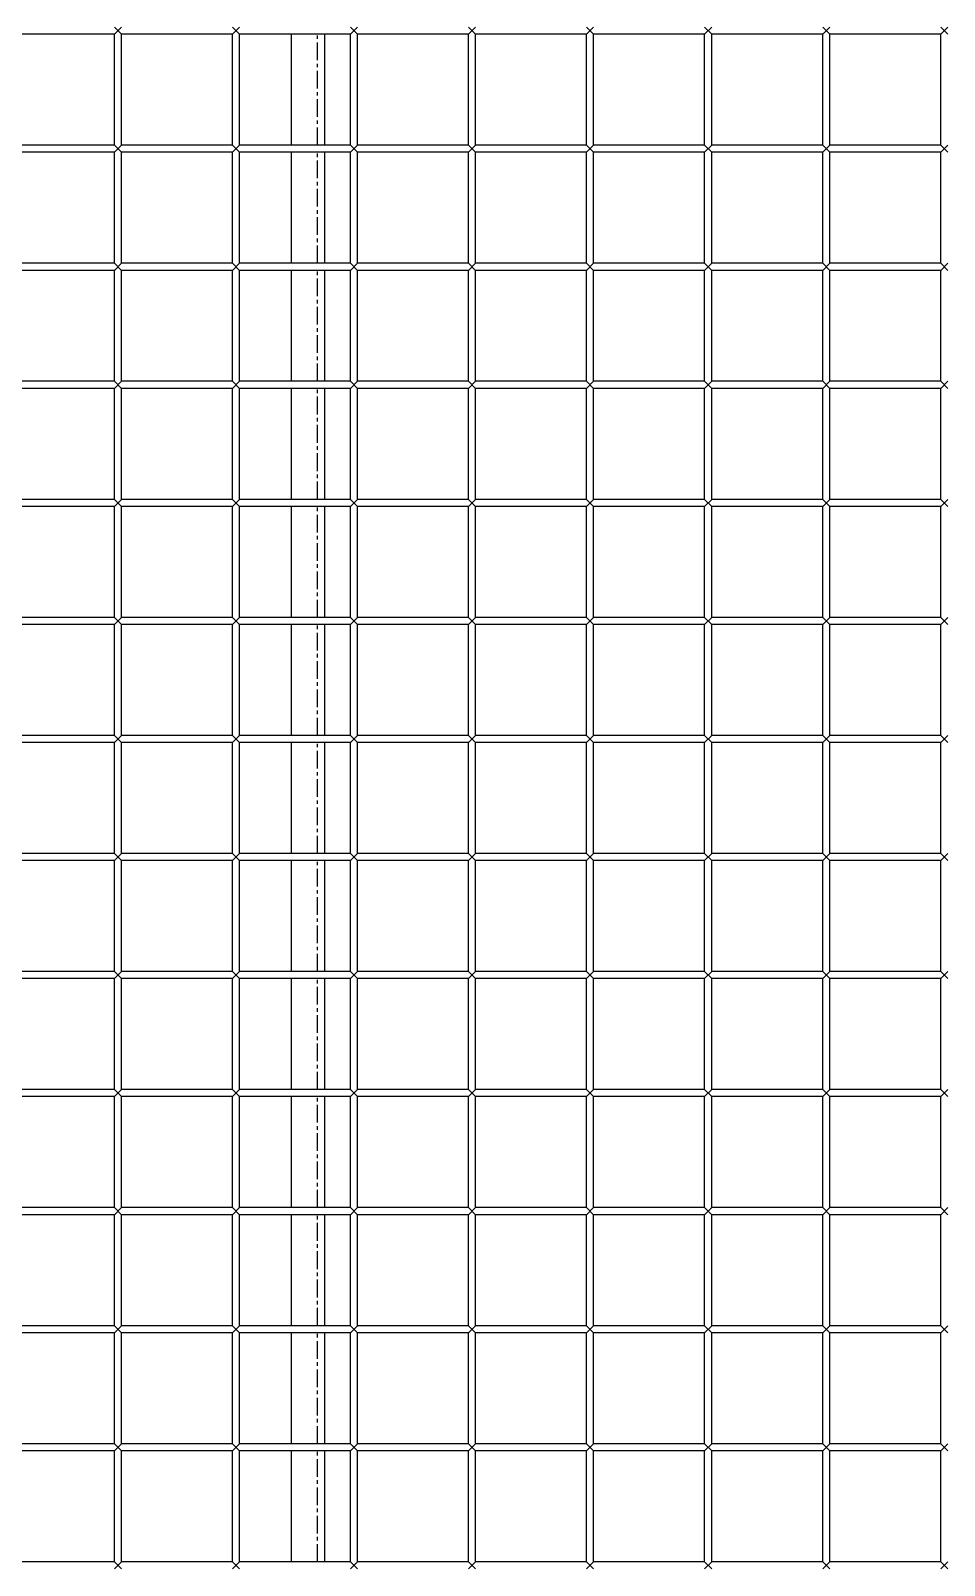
# Model space of a CAD drawing. Header units: millimetres. Extents: x -198529 to 244266, y -64 to 158464.
# Drawn here: x -145240 to -144853, y 95157 to 95807 of the extents above; entities that cross this region are included whole.
import ezdxf

# ---------------------------------------------------------------- set-up
doc = ezdxf.new("R2010")
doc.units = ezdxf.units.MM
doc.linetypes.add('CENTER', pattern=[12, 7.5, -1.5, 1.5, -1.5])
doc.layers.add('0-DCC', color=30, linetype='Continuous')

# ---------------------------------------------------------------- blocks, each defined once
blk = doc.blocks.new('DCC2850x2600(左)')
at = {"color": 0, "linetype": 'Continuous'}
for p, q in [((49013.5, -73206.48), (48966.5, -73206.48)), ((49013.5, -73206.48), (49016.5, -73203.48)), ((49013.5, -73203.48), (49016.5, -73206.48)), ((49013.5, -73253.48), (49013.5, -73206.48)), ((49016.5, -73253.48), (49016.5, -73206.48)), ((49063.5, -73206.48), (49016.5, -73206.48)), ((49063.5, -73206.48), (49066.5, -73203.48)), ((49063.5, -73203.48), (49066.5, -73206.48)), ((49063.5, -73253.48), (49063.5, -73206.48)), ((49066.5, -73253.48), (49066.5, -73206.48)), ((49113.5, -73206.48), (49066.5, -73206.48)), ((49088.5, -73253.48), (49088.5, -73206.48)), ((49102.5, -73206.48), (49102.5, -73253.48)), ((49113.5, -73206.48), (49116.5, -73203.48)), ((49113.5, -73203.48), (49116.5, -73206.48)), ((49113.5, -73253.48), (49113.5, -73206.48)), ((49116.5, -73253.48), (49116.5, -73206.48)), ((49163.5, -73206.48), (49116.5, -73206.48)), ((49163.5, -73206.48), (49166.5, -73203.48)), ((49163.5, -73203.48), (49166.5, -73206.48)), ((49163.5, -73253.48), (49163.5, -73206.48)), ((49166.5, -73253.48), (49166.5, -73206.48)), ((49213.5, -73206.48), (49166.5, -73206.48)), ((49213.5, -73206.48), (49216.5, -73203.48)), ((49213.5, -73203.48), (49216.5, -73206.48)), ((49213.5, -73253.48), (49213.5, -73206.48)), ((49216.5, -73253.48), (49216.5, -73206.48)), ((49263.5, -73206.48), (49216.5, -73206.48)), ((49263.5, -73206.48), (49266.5, -73203.48)), ((49263.5, -73203.48), (49266.5, -73206.48)), ((49263.5, -73253.48), (49263.5, -73206.48)), ((49266.5, -73253.48), (49266.5, -73206.48)), ((49313.5, -73206.48), (49266.5, -73206.48)), ((49313.5, -73206.48), (49316.5, -73203.48)), ((49313.5, -73203.48), (49316.5, -73206.48)), ((49313.5, -73253.48), (49313.5, -73206.48)), ((49316.5, -73253.48), (49316.5, -73206.48)), ((49363.5, -73206.48), (49316.5, -73206.48)), ((49363.5, -73206.48), (49366.5, -73203.48)), ((49363.5, -73203.48), (49366.5, -73206.48)), ((49363.5, -73253.48), (49363.5, -73206.48)), ((49013.5, -73253.48), (48966.5, -73253.48)), ((49013.5, -73256.48), (49016.5, -73253.48)), ((49013.5, -73253.48), (49016.5, -73256.48)), ((49063.5, -73253.48), (49016.5, -73253.48)), ((49063.5, -73256.48), (49066.5, -73253.48)), ((49063.5, -73253.48), (49066.5, -73256.48)), ((49113.5, -73253.48), (49066.5, -73253.48)), ((49113.5, -73256.48), (49116.5, -73253.48)), ((49113.5, -73253.48), (49116.5, -73256.48)), ((49163.5, -73253.48), (49116.5, -73253.48)), ((49163.5, -73256.48), (49166.5, -73253.48)), ((49163.5, -73253.48), (49166.5, -73256.48)), ((49213.5, -73253.48), (49166.5, -73253.48)), ((49213.5, -73256.48), (49216.5, -73253.48)), ((49213.5, -73253.48), (49216.5, -73256.48)), ((49263.5, -73253.48), (49216.5, -73253.48)), ((49263.5, -73256.48), (49266.5, -73253.48)), ((49263.5, -73253.48), (49266.5, -73256.48)), ((49313.5, -73253.48), (49266.5, -73253.48)), ((49313.5, -73256.48), (49316.5, -73253.48)), ((49313.5, -73253.48), (49316.5, -73256.48)), ((49363.5, -73253.48), (49316.5, -73253.48)), ((49363.5, -73256.48), (49366.5, -73253.48)), ((49363.5, -73253.48), (49366.5, -73256.48)), ((49013.5, -73256.48), (48966.5, -73256.48)), ((49013.5, -73303.48), (49013.5, -73256.48)), ((49016.5, -73303.48), (49016.5, -73256.48)), ((49063.5, -73256.48), (49016.5, -73256.48)), ((49063.5, -73303.48), (49063.5, -73256.48)), ((49066.5, -73303.48), (49066.5, -73256.48)), ((49113.5, -73256.48), (49066.5, -73256.48)), ((49088.5, -73303.48), (49088.5, -73256.48)), ((49102.5, -73256.48), (49102.5, -73303.48)), ((49113.5, -73303.48), (49113.5, -73256.48)), ((49116.5, -73303.48), (49116.5, -73256.48)), ((49163.5, -73256.48), (49116.5, -73256.48)), ((49163.5, -73303.48), (49163.5, -73256.48)), ((49166.5, -73303.48), (49166.5, -73256.48)), ((49213.5, -73256.48), (49166.5, -73256.48)), ((49213.5, -73303.48), (49213.5, -73256.48)), ((49216.5, -73303.48), (49216.5, -73256.48)), ((49263.5, -73256.48), (49216.5, -73256.48)), ((49263.5, -73303.48), (49263.5, -73256.48)), ((49266.5, -73303.48), (49266.5, -73256.48)), ((49313.5, -73256.48), (49266.5, -73256.48)), ((49313.5, -73303.48), (49313.5, -73256.48)), ((49316.5, -73303.48), (49316.5, -73256.48)), ((49363.5, -73256.48), (49316.5, -73256.48)), ((49363.5, -73303.48), (49363.5, -73256.48)), ((49013.5, -73303.48), (48966.5, -73303.48)), ((49013.5, -73306.48), (48966.5, -73306.48)), ((49013.5, -73306.48), (49016.5, -73303.48)), ((49013.5, -73303.48), (49016.5, -73306.48)), ((49013.5, -73353.48), (49013.5, -73306.48)), ((49063.5, -73303.48), (49016.5, -73303.48)), ((49016.5, -73353.48), (49016.5, -73306.48)), ((49063.5, -73306.48), (49016.5, -73306.48)), ((49063.5, -73306.48), (49066.5, -73303.48)), ((49063.5, -73303.48), (49066.5, -73306.48)), ((49063.5, -73353.48), (49063.5, -73306.48)), ((49113.5, -73303.48), (49066.5, -73303.48)), ((49066.5, -73353.48), (49066.5, -73306.48)), ((49113.5, -73306.48), (49066.5, -73306.48)), ((49088.5, -73353.48), (49088.5, -73306.48)), ((49102.5, -73306.48), (49102.5, -73353.48)), ((49113.5, -73306.48), (49116.5, -73303.48)), ((49113.5, -73303.48), (49116.5, -73306.48)), ((49113.5, -73353.48), (49113.5, -73306.48)), ((49163.5, -73303.48), (49116.5, -73303.48)), ((49116.5, -73353.48), (49116.5, -73306.48)), ((49163.5, -73306.48), (49116.5, -73306.48)), ((49163.5, -73306.48), (49166.5, -73303.48)), ((49163.5, -73303.48), (49166.5, -73306.48)), ((49163.5, -73353.48), (49163.5, -73306.48)), ((49213.5, -73303.48), (49166.5, -73303.48)), ((49166.5, -73353.48), (49166.5, -73306.48)), ((49213.5, -73306.48), (49166.5, -73306.48)), ((49213.5, -73306.48), (49216.5, -73303.48)), ((49213.5, -73303.48), (49216.5, -73306.48)), ((49213.5, -73353.48), (49213.5, -73306.48)), ((49263.5, -73303.48), (49216.5, -73303.48)), ((49216.5, -73353.48), (49216.5, -73306.48)), ((49263.5, -73306.48), (49216.5, -73306.48)), ((49263.5, -73306.48), (49266.5, -73303.48)), ((49263.5, -73303.48), (49266.5, -73306.48)), ((49263.5, -73353.48), (49263.5, -73306.48)), ((49313.5, -73303.48), (49266.5, -73303.48)), ((49266.5, -73353.48), (49266.5, -73306.48)), ((49313.5, -73306.48), (49266.5, -73306.48)), ((49313.5, -73306.48), (49316.5, -73303.48)), ((49313.5, -73303.48), (49316.5, -73306.48)), ((49313.5, -73353.48), (49313.5, -73306.48)), ((49363.5, -73303.48), (49316.5, -73303.48)), ((49316.5, -73353.48), (49316.5, -73306.48)), ((49363.5, -73306.48), (49316.5, -73306.48)), ((49363.5, -73306.48), (49366.5, -73303.48)), ((49363.5, -73303.48), (49366.5, -73306.48)), ((49363.5, -73353.48), (49363.5, -73306.48)), ((49013.5, -73353.48), (48966.5, -73353.48)), ((49013.5, -73356.48), (48966.5, -73356.48)), ((49013.5, -73353.48), (49016.5, -73356.48)), ((49013.5, -73356.48), (49016.5, -73353.48)), ((49013.5, -73403.48), (49013.5, -73356.48)), ((49063.5, -73353.48), (49016.5, -73353.48)), ((49016.5, -73403.48), (49016.5, -73356.48)), ((49063.5, -73356.48), (49016.5, -73356.48)), ((49063.5, -73356.48), (49066.5, -73353.48)), ((49063.5, -73353.48), (49066.5, -73356.48)), ((49063.5, -73403.48), (49063.5, -73356.48)), ((49113.5, -73353.48), (49066.5, -73353.48)), ((49066.5, -73403.48), (49066.5, -73356.48)), ((49113.5, -73356.48), (49066.5, -73356.48)), ((49088.5, -73403.48), (49088.5, -73356.48)), ((49102.5, -73356.48), (49102.5, -73403.48)), ((49113.5, -73356.48), (49116.5, -73353.48)), ((49113.5, -73353.48), (49116.5, -73356.48)), ((49113.5, -73403.48), (49113.5, -73356.48)), ((49163.5, -73353.48), (49116.5, -73353.48)), ((49116.5, -73403.48), (49116.5, -73356.48)), ((49163.5, -73356.48), (49116.5, -73356.48)), ((49163.5, -73356.48), (49166.5, -73353.48)), ((49163.5, -73353.48), (49166.5, -73356.48)), ((49163.5, -73403.48), (49163.5, -73356.48)), ((49213.5, -73353.48), (49166.5, -73353.48)), ((49166.5, -73403.48), (49166.5, -73356.48)), ((49213.5, -73356.48), (49166.5, -73356.48)), ((49213.5, -73353.48), (49216.5, -73356.48)), ((49213.5, -73356.48), (49216.5, -73353.48)), ((49213.5, -73403.48), (49213.5, -73356.48)), ((49263.5, -73353.48), (49216.5, -73353.48)), ((49216.5, -73403.48), (49216.5, -73356.48)), ((49263.5, -73356.48), (49216.5, -73356.48)), ((49263.5, -73356.48), (49266.5, -73353.48)), ((49263.5, -73353.48), (49266.5, -73356.48)), ((49263.5, -73403.48), (49263.5, -73356.48)), ((49313.5, -73353.48), (49266.5, -73353.48)), ((49266.5, -73403.48), (49266.5, -73356.48)), ((49313.5, -73356.48), (49266.5, -73356.48)), ((49313.5, -73356.48), (49316.5, -73353.48)), ((49313.5, -73353.48), (49316.5, -73356.48)), ((49313.5, -73403.48), (49313.5, -73356.48)), ((49363.5, -73353.48), (49316.5, -73353.48)), ((49316.5, -73403.48), (49316.5, -73356.48)), ((49363.5, -73356.48), (49316.5, -73356.48)), ((49363.5, -73356.48), (49366.5, -73353.48)), ((49363.5, -73353.48), (49366.5, -73356.48)), ((49363.5, -73403.48), (49363.5, -73356.48)), ((49013.5, -73403.48), (48966.5, -73403.48)), ((49013.5, -73403.48), (49016.5, -73406.48)), ((49013.5, -73406.48), (49016.5, -73403.48)), ((49063.5, -73403.48), (49016.5, -73403.48)), ((49063.5, -73403.48), (49066.5, -73406.48)), ((49063.5, -73406.48), (49066.5, -73403.48)), ((49113.5, -73403.48), (49066.5, -73403.48)), ((49113.5, -73406.48), (49116.5, -73403.48)), ((49113.5, -73403.48), (49116.5, -73406.48)), ((49163.5, -73403.48), (49116.5, -73403.48)), ((49163.5, -73403.48), (49166.5, -73406.48)), ((49163.5, -73406.48), (49166.5, -73403.48)), ((49213.5, -73403.48), (49166.5, -73403.48)), ((49213.5, -73403.48), (49216.5, -73406.48)), ((49213.5, -73406.48), (49216.5, -73403.48)), ((49263.5, -73403.48), (49216.5, -73403.48)), ((49263.5, -73403.48), (49266.5, -73406.48)), ((49263.5, -73406.48), (49266.5, -73403.48)), ((49313.5, -73403.48), (49266.5, -73403.48)), ((49313.5, -73406.48), (49316.5, -73403.48)), ((49313.5, -73403.48), (49316.5, -73406.48)), ((49363.5, -73403.48), (49316.5, -73403.48)), ((49363.5, -73403.48), (49366.5, -73406.48)), ((49363.5, -73406.48), (49366.5, -73403.48)), ((49013.5, -73406.48), (48966.5, -73406.48)), ((49013.5, -73453.48), (49013.5, -73406.48)), ((49016.5, -73453.48), (49016.5, -73406.48)), ((49063.5, -73406.48), (49016.5, -73406.48)), ((49063.5, -73453.48), (49063.5, -73406.48)), ((49066.5, -73453.48), (49066.5, -73406.48)), ((49113.5, -73406.48), (49066.5, -73406.48)), ((49088.5, -73453.48), (49088.5, -73406.48)), ((49102.5, -73406.48), (49102.5, -73453.48)), ((49113.5, -73453.48), (49113.5, -73406.48)), ((49116.5, -73453.48), (49116.5, -73406.48)), ((49163.5, -73406.48), (49116.5, -73406.48)), ((49163.5, -73453.48), (49163.5, -73406.48)), ((49166.5, -73453.48), (49166.5, -73406.48)), ((49213.5, -73406.48), (49166.5, -73406.48)), ((49213.5, -73453.48), (49213.5, -73406.48)), ((49216.5, -73453.48), (49216.5, -73406.48)), ((49263.5, -73406.48), (49216.5, -73406.48)), ((49263.5, -73453.48), (49263.5, -73406.48)), ((49266.5, -73453.48), (49266.5, -73406.48)), ((49313.5, -73406.48), (49266.5, -73406.48)), ((49313.5, -73453.48), (49313.5, -73406.48)), ((49316.5, -73453.48), (49316.5, -73406.48)), ((49363.5, -73406.48), (49316.5, -73406.48)), ((49363.5, -73453.48), (49363.5, -73406.48)), ((49013.5, -73453.48), (48966.5, -73453.48)), ((49013.5, -73456.48), (48966.5, -73456.48)), ((49013.5, -73453.48), (49016.5, -73456.48)), ((49013.5, -73456.48), (49016.5, -73453.48)), ((49013.5, -73503.48), (49013.5, -73456.48)), ((49063.5, -73453.48), (49016.5, -73453.48)), ((49016.5, -73503.48), (49016.5, -73456.48)), ((49063.5, -73456.48), (49016.5, -73456.48)), ((49063.5, -73453.48), (49066.5, -73456.48)), ((49063.5, -73456.48), (49066.5, -73453.48)), ((49063.5, -73503.48), (49063.5, -73456.48)), ((49113.5, -73453.48), (49066.5, -73453.48)), ((49066.5, -73503.48), (49066.5, -73456.48)), ((49113.5, -73456.48), (49066.5, -73456.48)), ((49088.5, -73503.48), (49088.5, -73456.48)), ((49102.5, -73456.48), (49102.5, -73503.48)), ((49113.5, -73453.48), (49116.5, -73456.48)), ((49113.5, -73456.48), (49116.5, -73453.48)), ((49113.5, -73503.48), (49113.5, -73456.48)), ((49163.5, -73453.48), (49116.5, -73453.48)), ((49116.5, -73503.48), (49116.5, -73456.48)), ((49163.5, -73456.48), (49116.5, -73456.48)), ((49163.5, -73453.48), (49166.5, -73456.48)), ((49163.5, -73456.48), (49166.5, -73453.48)), ((49163.5, -73503.48), (49163.5, -73456.48)), ((49213.5, -73453.48), (49166.5, -73453.48)), ((49166.5, -73503.48), (49166.5, -73456.48)), ((49213.5, -73456.48), (49166.5, -73456.48)), ((49213.5, -73453.48), (49216.5, -73456.48)), ((49213.5, -73456.48), (49216.5, -73453.48)), ((49213.5, -73503.48), (49213.5, -73456.48)), ((49263.5, -73453.48), (49216.5, -73453.48)), ((49216.5, -73503.48), (49216.5, -73456.48)), ((49263.5, -73456.48), (49216.5, -73456.48)), ((49263.5, -73453.48), (49266.5, -73456.48)), ((49263.5, -73456.48), (49266.5, -73453.48)), ((49263.5, -73503.48), (49263.5, -73456.48)), ((49313.5, -73453.48), (49266.5, -73453.48)), ((49266.5, -73503.48), (49266.5, -73456.48)), ((49313.5, -73456.48), (49266.5, -73456.48)), ((49313.5, -73453.48), (49316.5, -73456.48)), ((49313.5, -73456.48), (49316.5, -73453.48)), ((49313.5, -73503.48), (49313.5, -73456.48)), ((49363.5, -73453.48), (49316.5, -73453.48)), ((49316.5, -73503.48), (49316.5, -73456.48)), ((49363.5, -73456.48), (49316.5, -73456.48)), ((49363.5, -73453.48), (49366.5, -73456.48)), ((49363.5, -73456.48), (49366.5, -73453.48)), ((49363.5, -73503.48), (49363.5, -73456.48)), ((49013.5, -73503.48), (48966.5, -73503.48)), ((49013.5, -73506.48), (48966.5, -73506.48)), ((49013.5, -73503.48), (49016.5, -73506.48)), ((49013.5, -73506.48), (49016.5, -73503.48)), ((49013.5, -73553.48), (49013.5, -73506.48)), ((49063.5, -73503.48), (49016.5, -73503.48)), ((49016.5, -73553.48), (49016.5, -73506.48)), ((49063.5, -73506.48), (49016.5, -73506.48)), ((49063.5, -73503.48), (49066.5, -73506.48)), ((49063.5, -73506.48), (49066.5, -73503.48)), ((49063.5, -73553.48), (49063.5, -73506.48)), ((49113.5, -73503.48), (49066.5, -73503.48)), ((49066.5, -73553.48), (49066.5, -73506.48)), ((49113.5, -73506.48), (49066.5, -73506.48)), ((49088.5, -73553.48), (49088.5, -73506.48)), ((49102.5, -73506.48), (49102.5, -73553.48)), ((49113.5, -73503.48), (49116.5, -73506.48)), ((49113.5, -73506.48), (49116.5, -73503.48)), ((49113.5, -73553.48), (49113.5, -73506.48)), ((49163.5, -73503.48), (49116.5, -73503.48)), ((49116.5, -73553.48), (49116.5, -73506.48)), ((49163.5, -73506.48), (49116.5, -73506.48)), ((49163.5, -73503.48), (49166.5, -73506.48)), ((49163.5, -73506.48), (49166.5, -73503.48)), ((49163.5, -73553.48), (49163.5, -73506.48)), ((49213.5, -73503.48), (49166.5, -73503.48)), ((49166.5, -73553.48), (49166.5, -73506.48)), ((49213.5, -73506.48), (49166.5, -73506.48)), ((49213.5, -73503.48), (49216.5, -73506.48)), ((49213.5, -73506.48), (49216.5, -73503.48)), ((49213.5, -73553.48), (49213.5, -73506.48)), ((49263.5, -73503.48), (49216.5, -73503.48)), ((49216.5, -73553.48), (49216.5, -73506.48)), ((49263.5, -73506.48), (49216.5, -73506.48)), ((49263.5, -73503.48), (49266.5, -73506.48)), ((49263.5, -73506.48), (49266.5, -73503.48)), ((49263.5, -73553.48), (49263.5, -73506.48)), ((49313.5, -73503.48), (49266.5, -73503.48)), ((49266.5, -73553.48), (49266.5, -73506.48)), ((49313.5, -73506.48), (49266.5, -73506.48)), ((49313.5, -73503.48), (49316.5, -73506.48)), ((49313.5, -73506.48), (49316.5, -73503.48)), ((49313.5, -73553.48), (49313.5, -73506.48)), ((49363.5, -73503.48), (49316.5, -73503.48)), ((49316.5, -73553.48), (49316.5, -73506.48)), ((49363.5, -73506.48), (49316.5, -73506.48)), ((49363.5, -73503.48), (49366.5, -73506.48)), ((49363.5, -73506.48), (49366.5, -73503.48)), ((49363.5, -73553.48), (49363.5, -73506.48)), ((49013.5, -73553.48), (48966.5, -73553.48)), ((49013.5, -73553.48), (49016.5, -73556.48)), ((49013.5, -73556.48), (49016.5, -73553.48)), ((49063.5, -73553.48), (49016.5, -73553.48)), ((49063.5, -73553.48), (49066.5, -73556.48)), ((49063.5, -73556.48), (49066.5, -73553.48)), ((49113.5, -73553.48), (49066.5, -73553.48)), ((49113.5, -73553.48), (49116.5, -73556.48)), ((49113.5, -73556.48), (49116.5, -73553.48)), ((49163.5, -73553.48), (49116.5, -73553.48)), ((49163.5, -73553.48), (49166.5, -73556.48)), ((49163.5, -73556.48), (49166.5, -73553.48)), ((49213.5, -73553.48), (49166.5, -73553.48)), ((49213.5, -73553.48), (49216.5, -73556.48)), ((49213.5, -73556.48), (49216.5, -73553.48)), ((49263.5, -73553.48), (49216.5, -73553.48)), ((49263.5, -73553.48), (49266.5, -73556.48)), ((49263.5, -73556.48), (49266.5, -73553.48)), ((49313.5, -73553.48), (49266.5, -73553.48)), ((49313.5, -73553.48), (49316.5, -73556.48)), ((49313.5, -73556.48), (49316.5, -73553.48)), ((49363.5, -73553.48), (49316.5, -73553.48)), ((49363.5, -73553.48), (49366.5, -73556.48)), ((49363.5, -73556.48), (49366.5, -73553.48)), ((49013.5, -73556.48), (48966.5, -73556.48)), ((49013.5, -73603.48), (49013.5, -73556.48)), ((49016.5, -73603.48), (49016.5, -73556.48)), ((49063.5, -73556.48), (49016.5, -73556.48)), ((49063.5, -73603.48), (49063.5, -73556.48)), ((49066.5, -73603.48), (49066.5, -73556.48)), ((49113.5, -73556.48), (49066.5, -73556.48)), ((49088.5, -73603.48), (49088.5, -73556.48)), ((49102.5, -73556.48), (49102.5, -73603.48)), ((49113.5, -73603.48), (49113.5, -73556.48)), ((49116.5, -73603.48), (49116.5, -73556.48)), ((49163.5, -73556.48), (49116.5, -73556.48)), ((49163.5, -73603.48), (49163.5, -73556.48)), ((49166.5, -73603.48), (49166.5, -73556.48)), ((49213.5, -73556.48), (49166.5, -73556.48)), ((49213.5, -73603.48), (49213.5, -73556.48)), ((49216.5, -73603.48), (49216.5, -73556.48)), ((49263.5, -73556.48), (49216.5, -73556.48)), ((49263.5, -73603.48), (49263.5, -73556.48)), ((49266.5, -73603.48), (49266.5, -73556.48)), ((49313.5, -73556.48), (49266.5, -73556.48)), ((49313.5, -73603.48), (49313.5, -73556.48)), ((49316.5, -73603.48), (49316.5, -73556.48)), ((49363.5, -73556.48), (49316.5, -73556.48)), ((49363.5, -73603.48), (49363.5, -73556.48)), ((49013.5, -73603.48), (48966.5, -73603.48)), ((49013.5, -73603.48), (49016.5, -73606.48)), ((49013.5, -73606.48), (49016.5, -73603.48)), ((49063.5, -73603.48), (49016.5, -73603.48)), ((49063.5, -73603.48), (49066.5, -73606.48)), ((49063.5, -73606.48), (49066.5, -73603.48)), ((49113.5, -73603.48), (49066.5, -73603.48)), ((49113.5, -73603.48), (49116.5, -73606.48)), ((49113.5, -73606.48), (49116.5, -73603.48)), ((49163.5, -73603.48), (49116.5, -73603.48)), ((49163.5, -73603.48), (49166.5, -73606.48)), ((49163.5, -73606.48), (49166.5, -73603.48)), ((49213.5, -73603.48), (49166.5, -73603.48)), ((49213.5, -73603.48), (49216.5, -73606.48)), ((49213.5, -73606.48), (49216.5, -73603.48)), ((49263.5, -73603.48), (49216.5, -73603.48)), ((49263.5, -73603.48), (49266.5, -73606.48)), ((49263.5, -73606.48), (49266.5, -73603.48)), ((49313.5, -73603.48), (49266.5, -73603.48)), ((49313.5, -73603.48), (49316.5, -73606.48)), ((49313.5, -73606.48), (49316.5, -73603.48)), ((49363.5, -73603.48), (49316.5, -73603.48)), ((49363.5, -73603.48), (49366.5, -73606.48)), ((49363.5, -73606.48), (49366.5, -73603.48)), ((49013.5, -73606.48), (48966.5, -73606.48)), ((49013.5, -73653.48), (49013.5, -73606.48)), ((49016.5, -73653.48), (49016.5, -73606.48)), ((49063.5, -73606.48), (49016.5, -73606.48)), ((49063.5, -73653.48), (49063.5, -73606.48)), ((49066.5, -73653.48), (49066.5, -73606.48)), ((49113.5, -73606.48), (49066.5, -73606.48)), ((49088.5, -73653.48), (49088.5, -73606.48)), ((49102.5, -73606.48), (49102.5, -73653.48)), ((49113.5, -73653.48), (49113.5, -73606.48)), ((49116.5, -73653.48), (49116.5, -73606.48)), ((49163.5, -73606.48), (49116.5, -73606.48)), ((49163.5, -73653.48), (49163.5, -73606.48)), ((49166.5, -73653.48), (49166.5, -73606.48)), ((49213.5, -73606.48), (49166.5, -73606.48)), ((49213.5, -73653.48), (49213.5, -73606.48)), ((49216.5, -73653.48), (49216.5, -73606.48)), ((49263.5, -73606.48), (49216.5, -73606.48)), ((49263.5, -73653.48), (49263.5, -73606.48)), ((49266.5, -73653.48), (49266.5, -73606.48)), ((49313.5, -73606.48), (49266.5, -73606.48)), ((49313.5, -73653.48), (49313.5, -73606.48)), ((49316.5, -73653.48), (49316.5, -73606.48)), ((49363.5, -73606.48), (49316.5, -73606.48)), ((49363.5, -73653.48), (49363.5, -73606.48)), ((49013.5, -73653.48), (48966.5, -73653.48)), ((49013.5, -73656.48), (48966.5, -73656.48)), ((49013.5, -73653.48), (49016.5, -73656.48)), ((49013.5, -73656.48), (49016.5, -73653.48)), ((49013.5, -73703.48), (49013.5, -73656.48)), ((49063.5, -73653.48), (49016.5, -73653.48)), ((49016.5, -73703.48), (49016.5, -73656.48)), ((49063.5, -73656.48), (49016.5, -73656.48)), ((49063.5, -73653.48), (49066.5, -73656.48)), ((49063.5, -73656.48), (49066.5, -73653.48)), ((49063.5, -73703.48), (49063.5, -73656.48)), ((49113.5, -73653.48), (49066.5, -73653.48)), ((49066.5, -73703.48), (49066.5, -73656.48)), ((49113.5, -73656.48), (49066.5, -73656.48)), ((49088.5, -73703.48), (49088.5, -73656.48)), ((49102.5, -73656.48), (49102.5, -73703.48)), ((49113.5, -73653.48), (49116.5, -73656.48)), ((49113.5, -73656.48), (49116.5, -73653.48)), ((49113.5, -73703.48), (49113.5, -73656.48)), ((49163.5, -73653.48), (49116.5, -73653.48)), ((49116.5, -73703.48), (49116.5, -73656.48)), ((49163.5, -73656.48), (49116.5, -73656.48)), ((49163.5, -73653.48), (49166.5, -73656.48)), ((49163.5, -73656.48), (49166.5, -73653.48)), ((49163.5, -73703.48), (49163.5, -73656.48)), ((49213.5, -73653.48), (49166.5, -73653.48)), ((49166.5, -73703.48), (49166.5, -73656.48)), ((49213.5, -73656.48), (49166.5, -73656.48)), ((49213.5, -73653.48), (49216.5, -73656.48)), ((49213.5, -73656.48), (49216.5, -73653.48)), ((49213.5, -73703.48), (49213.5, -73656.48)), ((49263.5, -73653.48), (49216.5, -73653.48)), ((49216.5, -73703.48), (49216.5, -73656.48)), ((49263.5, -73656.48), (49216.5, -73656.48)), ((49263.5, -73653.48), (49266.5, -73656.48)), ((49263.5, -73656.48), (49266.5, -73653.48)), ((49263.5, -73703.48), (49263.5, -73656.48)), ((49313.5, -73653.48), (49266.5, -73653.48)), ((49266.5, -73703.48), (49266.5, -73656.48)), ((49313.5, -73656.48), (49266.5, -73656.48)), ((49313.5, -73653.48), (49316.5, -73656.48)), ((49313.5, -73656.48), (49316.5, -73653.48)), ((49313.5, -73703.48), (49313.5, -73656.48)), ((49363.5, -73653.48), (49316.5, -73653.48)), ((49316.5, -73703.48), (49316.5, -73656.48)), ((49363.5, -73656.48), (49316.5, -73656.48)), ((49363.5, -73653.48), (49366.5, -73656.48)), ((49363.5, -73656.48), (49366.5, -73653.48)), ((49363.5, -73703.48), (49363.5, -73656.48)), ((49013.5, -73703.48), (48966.5, -73703.48)), ((49013.5, -73703.48), (49016.5, -73706.48)), ((49013.5, -73706.48), (49016.5, -73703.48)), ((49063.5, -73703.48), (49016.5, -73703.48)), ((49063.5, -73703.48), (49066.5, -73706.48)), ((49063.5, -73706.48), (49066.5, -73703.48)), ((49113.5, -73703.48), (49066.5, -73703.48)), ((49113.5, -73703.48), (49116.5, -73706.48)), ((49113.5, -73706.48), (49116.5, -73703.48)), ((49163.5, -73703.48), (49116.5, -73703.48)), ((49163.5, -73703.48), (49166.5, -73706.48)), ((49163.5, -73706.48), (49166.5, -73703.48)), ((49213.5, -73703.48), (49166.5, -73703.48)), ((49213.5, -73703.48), (49216.5, -73706.48)), ((49213.5, -73706.48), (49216.5, -73703.48)), ((49263.5, -73703.48), (49216.5, -73703.48)), ((49263.5, -73703.48), (49266.5, -73706.48)), ((49263.5, -73706.48), (49266.5, -73703.48)), ((49313.5, -73703.48), (49266.5, -73703.48)), ((49313.5, -73703.48), (49316.5, -73706.48)), ((49313.5, -73706.48), (49316.5, -73703.48)), ((49363.5, -73703.48), (49316.5, -73703.48)), ((49363.5, -73703.48), (49366.5, -73706.48)), ((49363.5, -73706.48), (49366.5, -73703.48)), ((49013.5, -73706.48), (48966.5, -73706.48)), ((49013.5, -73753.48), (49013.5, -73706.48)), ((49016.5, -73753.48), (49016.5, -73706.48)), ((49063.5, -73706.48), (49016.5, -73706.48)), ((49063.5, -73753.48), (49063.5, -73706.48)), ((49066.5, -73753.48), (49066.5, -73706.48)), ((49113.5, -73706.48), (49066.5, -73706.48)), ((49088.5, -73753.48), (49088.5, -73706.48)), ((49102.5, -73706.48), (49102.5, -73753.48)), ((49113.5, -73753.48), (49113.5, -73706.48)), ((49116.5, -73753.48), (49116.5, -73706.48)), ((49163.5, -73706.48), (49116.5, -73706.48)), ((49163.5, -73753.48), (49163.5, -73706.48)), ((49166.5, -73753.48), (49166.5, -73706.48)), ((49213.5, -73706.48), (49166.5, -73706.48)), ((49213.5, -73753.48), (49213.5, -73706.48)), ((49216.5, -73753.48), (49216.5, -73706.48)), ((49263.5, -73706.48), (49216.5, -73706.48)), ((49263.5, -73753.48), (49263.5, -73706.48)), ((49266.5, -73753.48), (49266.5, -73706.48)), ((49313.5, -73706.48), (49266.5, -73706.48)), ((49313.5, -73753.48), (49313.5, -73706.48)), ((49316.5, -73753.48), (49316.5, -73706.48)), ((49363.5, -73706.48), (49316.5, -73706.48)), ((49363.5, -73753.48), (49363.5, -73706.48)), ((49013.5, -73753.48), (48966.5, -73753.48)), ((49013.5, -73753.48), (49016.5, -73756.48)), ((49013.5, -73756.48), (49016.5, -73753.48)), ((49063.5, -73753.48), (49016.5, -73753.48)), ((49063.5, -73753.48), (49066.5, -73756.48)), ((49063.5, -73756.48), (49066.5, -73753.48)), ((49113.5, -73753.48), (49066.5, -73753.48)), ((49113.5, -73753.48), (49116.5, -73756.48)), ((49113.5, -73756.48), (49116.5, -73753.48)), ((49163.5, -73753.48), (49116.5, -73753.48)), ((49163.5, -73753.48), (49166.5, -73756.48)), ((49163.5, -73756.48), (49166.5, -73753.48)), ((49213.5, -73753.48), (49166.5, -73753.48)), ((49213.5, -73753.48), (49216.5, -73756.48)), ((49213.5, -73756.48), (49216.5, -73753.48)), ((49263.5, -73753.48), (49216.5, -73753.48)), ((49263.5, -73753.48), (49266.5, -73756.48)), ((49263.5, -73756.48), (49266.5, -73753.48)), ((49313.5, -73753.48), (49266.5, -73753.48)), ((49313.5, -73753.48), (49316.5, -73756.48)), ((49313.5, -73756.48), (49316.5, -73753.48)), ((49363.5, -73753.48), (49316.5, -73753.48)), ((49363.5, -73753.48), (49366.5, -73756.48)), ((49363.5, -73756.48), (49366.5, -73753.48)), ((49013.5, -73756.48), (48966.5, -73756.48)), ((49013.5, -73803.48), (49013.5, -73756.48)), ((49016.5, -73803.48), (49016.5, -73756.48)), ((49063.5, -73756.48), (49016.5, -73756.48)), ((49063.5, -73803.48), (49063.5, -73756.48)), ((49066.5, -73803.48), (49066.5, -73756.48)), ((49113.5, -73756.48), (49066.5, -73756.48)), ((49088.5, -73803.48), (49088.5, -73756.48)), ((49102.5, -73756.48), (49102.5, -73803.48)), ((49113.5, -73803.48), (49113.5, -73756.48)), ((49116.5, -73803.48), (49116.5, -73756.48)), ((49163.5, -73756.48), (49116.5, -73756.48)), ((49163.5, -73803.48), (49163.5, -73756.48)), ((49166.5, -73803.48), (49166.5, -73756.48)), ((49213.5, -73756.48), (49166.5, -73756.48)), ((49213.5, -73803.48), (49213.5, -73756.48)), ((49263.5, -73756.48), (49216.5, -73756.48)), ((49216.5, -73803.48), (49216.5, -73756.48)), ((49263.5, -73803.48), (49263.5, -73756.48)), ((49313.5, -73756.48), (49266.5, -73756.48)), ((49266.5, -73803.48), (49266.5, -73756.48)), ((49313.5, -73803.48), (49313.5, -73756.48)), ((49363.5, -73756.48), (49316.5, -73756.48)), ((49316.5, -73803.48), (49316.5, -73756.48)), ((49363.5, -73803.48), (49363.5, -73756.48)), ((49013.5, -73803.48), (48966.5, -73803.48)), ((49013.5, -73806.48), (48966.5, -73806.48)), ((49013.5, -73803.48), (49016.5, -73806.48)), ((49013.5, -73806.48), (49016.5, -73803.48)), ((49013.5, -73853.48), (49013.5, -73806.48)), ((49063.5, -73803.48), (49016.5, -73803.48)), ((49016.5, -73853.48), (49016.5, -73806.48)), ((49063.5, -73806.48), (49016.5, -73806.48)), ((49063.5, -73803.48), (49066.5, -73806.48)), ((49063.5, -73806.48), (49066.5, -73803.48)), ((49063.5, -73853.48), (49063.5, -73806.48)), ((49113.5, -73803.48), (49066.5, -73803.48)), ((49066.5, -73853.48), (49066.5, -73806.48)), ((49113.5, -73806.48), (49066.5, -73806.48)), ((49088.5, -73853.48), (49088.5, -73806.48)), ((49102.5, -73806.48), (49102.5, -73853.48)), ((49113.5, -73803.48), (49116.5, -73806.48)), ((49113.5, -73806.48), (49116.5, -73803.48)), ((49113.5, -73853.48), (49113.5, -73806.48)), ((49163.5, -73803.48), (49116.5, -73803.48)), ((49116.5, -73853.48), (49116.5, -73806.48)), ((49163.5, -73806.48), (49116.5, -73806.48)), ((49163.5, -73803.48), (49166.5, -73806.48)), ((49163.5, -73806.48), (49166.5, -73803.48)), ((49163.5, -73853.48), (49163.5, -73806.48)), ((49213.5, -73803.48), (49166.5, -73803.48)), ((49166.5, -73853.48), (49166.5, -73806.48)), ((49213.5, -73806.48), (49166.5, -73806.48)), ((49213.5, -73803.48), (49216.5, -73806.48)), ((49213.5, -73806.48), (49216.5, -73803.48)), ((49213.5, -73853.48), (49213.5, -73806.48)), ((49263.5, -73803.48), (49216.5, -73803.48)), ((49263.5, -73806.48), (49216.5, -73806.48)), ((49216.5, -73853.48), (49216.5, -73806.48)), ((49263.5, -73803.48), (49266.5, -73806.48)), ((49263.5, -73806.48), (49266.5, -73803.48)), ((49263.5, -73853.48), (49263.5, -73806.48)), ((49313.5, -73803.48), (49266.5, -73803.48)), ((49313.5, -73806.48), (49266.5, -73806.48)), ((49266.5, -73853.48), (49266.5, -73806.48)), ((49313.5, -73803.48), (49316.5, -73806.48)), ((49313.5, -73806.48), (49316.5, -73803.48)), ((49313.5, -73853.48), (49313.5, -73806.48)), ((49363.5, -73803.48), (49316.5, -73803.48)), ((49363.5, -73806.48), (49316.5, -73806.48)), ((49316.5, -73853.48), (49316.5, -73806.48)), ((49363.5, -73803.48), (49366.5, -73806.48)), ((49363.5, -73806.48), (49366.5, -73803.48)), ((49363.5, -73853.48), (49363.5, -73806.48)), ((49013.5, -73853.48), (48966.5, -73853.48)), ((49013.5, -73853.48), (49016.5, -73856.48)), ((49013.5, -73856.48), (49016.5, -73853.48)), ((49063.5, -73853.48), (49016.5, -73853.48)), ((49063.5, -73853.48), (49066.5, -73856.48)), ((49063.5, -73856.48), (49066.5, -73853.48)), ((49113.5, -73853.48), (49066.5, -73853.48)), ((49113.5, -73853.48), (49116.5, -73856.48)), ((49113.5, -73856.48), (49116.5, -73853.48)), ((49163.5, -73853.48), (49116.5, -73853.48)), ((49163.5, -73853.48), (49166.5, -73856.48)), ((49163.5, -73856.48), (49166.5, -73853.48)), ((49213.5, -73853.48), (49166.5, -73853.48)), ((49213.5, -73853.48), (49216.5, -73856.48)), ((49213.5, -73856.48), (49216.5, -73853.48)), ((49263.5, -73853.48), (49216.5, -73853.48)), ((49263.5, -73853.48), (49266.5, -73856.48)), ((49263.5, -73856.48), (49266.5, -73853.48)), ((49313.5, -73853.48), (49266.5, -73853.48)), ((49313.5, -73853.48), (49316.5, -73856.48)), ((49313.5, -73856.48), (49316.5, -73853.48)), ((49363.5, -73853.48), (49316.5, -73853.48)), ((49363.5, -73853.48), (49366.5, -73856.48)), ((49363.5, -73856.48), (49366.5, -73853.48))]:
    blk.add_line(p, q, dxfattribs=at)
at = {"color": 0, "linetype": 'CENTER'}
for p, q in [((49099.5, -73253.48), (49099.5, -73206.48)), ((49099.5, -73303.48), (49099.5, -73256.48)), ((49099.5, -73353.48), (49099.5, -73306.48)), ((49099.5, -73403.48), (49099.5, -73356.48)), ((49099.5, -73453.48), (49099.5, -73406.48)), ((49099.5, -73503.48), (49099.5, -73456.48)), ((49099.5, -73553.48), (49099.5, -73506.48)), ((49099.5, -73603.48), (49099.5, -73556.48)), ((49099.5, -73653.48), (49099.5, -73606.48)), ((49099.5, -73703.48), (49099.5, -73656.48)), ((49099.5, -73753.48), (49099.5, -73706.48)), ((49099.5, -73803.48), (49099.5, -73756.48)), ((49099.5, -73853.48), (49099.5, -73806.48))]:
    blk.add_line(p, q, dxfattribs=at)

msp = doc.modelspace()

# ---------------------------------------------------------------- block references
at = {"layer": '0-DCC'}
msp.add_blockref('DCC2850x2600(左)', (-194217.97, 169011.49), dxfattribs=at)

doc.saveas('drawing.dxf')
